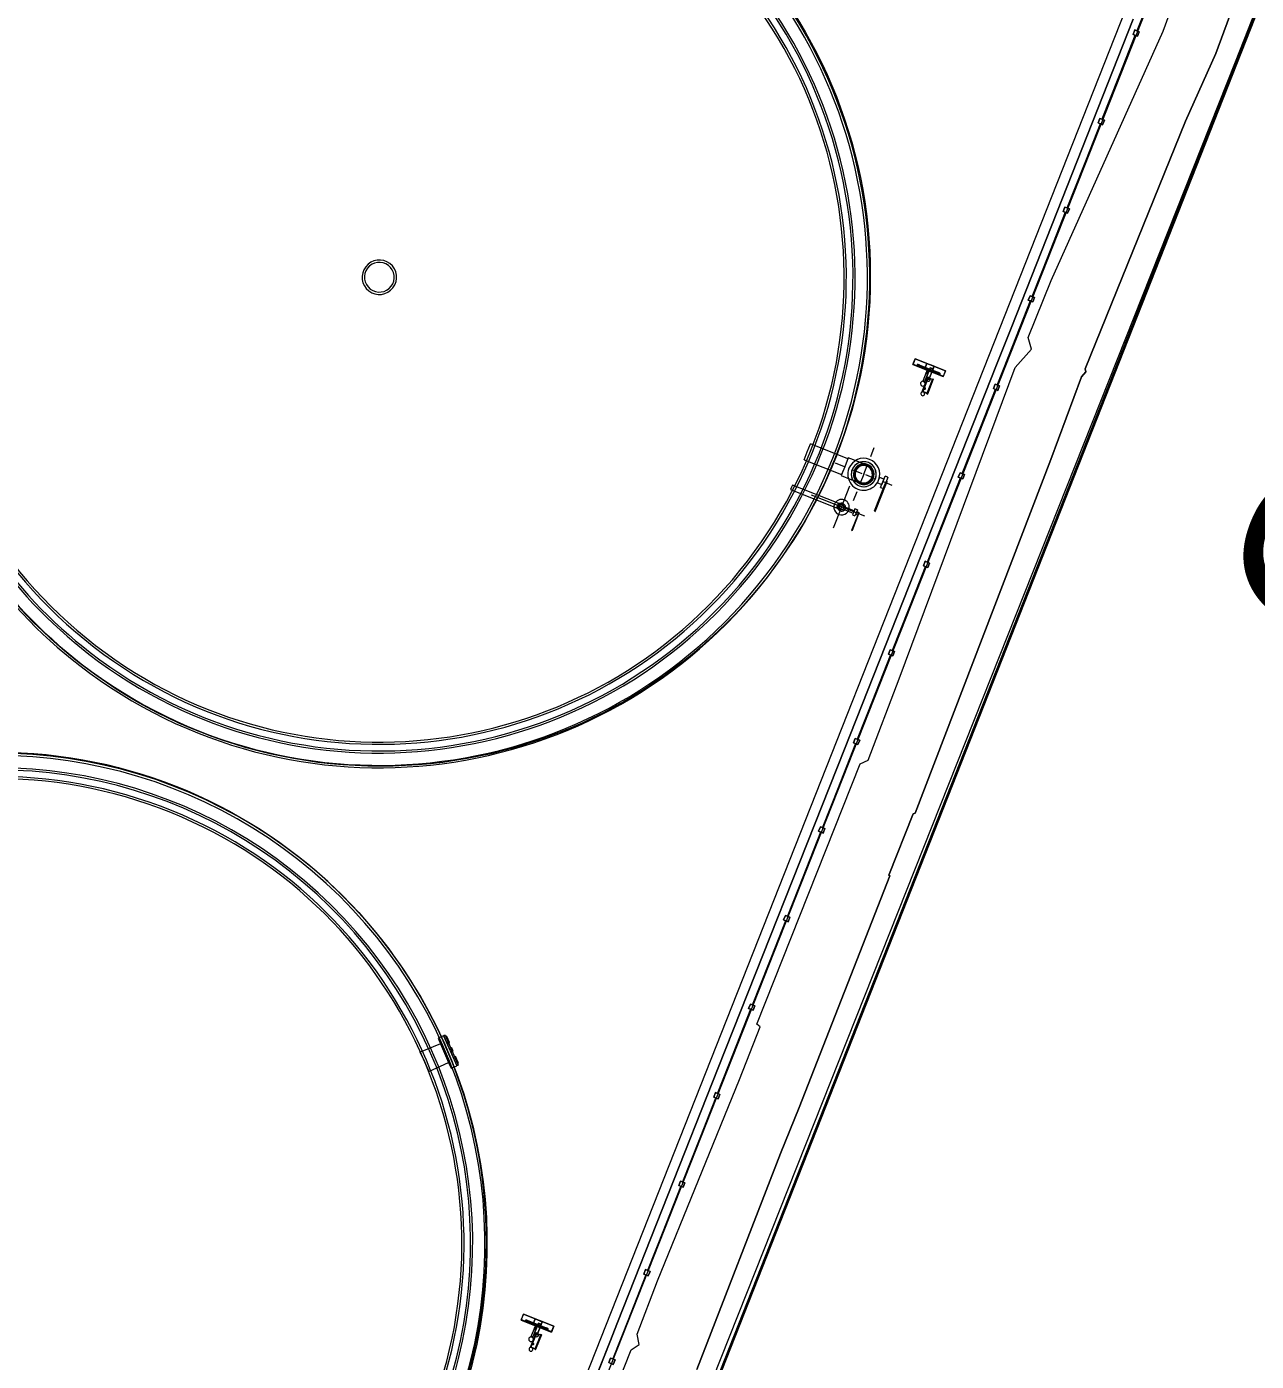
# Model space of a CAD drawing. Header units: metres. Extents: x -207 to 246, y -187 to 169.
# Drawn here: x -32.25 to -19.33, y -78.16 to -64.14 of the extents above; entities that cross this region are included whole.
import ezdxf

# ---------------------------------------------------------------- set-up
doc = ezdxf.new("R2010")
doc.units = ezdxf.units.M
doc.linetypes.add('Dash', pattern=[0.006, 0.003, -0.003])
for name, color, linetype, lineweight in [('A-GLAZ-CWMG', 7, 'Continuous', 9), ('C-TOPO', 7, 'Continuous', 9), ('C-TOPO-MINR', 7, 'Continuous', 9), ('CERCO INTERIOR', 7, 'Continuous', 9), ('EQUIPOS PIS', 7, 'Continuous', 9), ('P-SANR-FIXT', 7, 'Continuous', 9), ('P-SANR-FIXT-HDLN', 7, 'Dash', 9), ('solera', 7, 'Continuous', 35)]:
    doc.layers.add(name, color=color, linetype=linetype, lineweight=lineweight)
doc.layers.add('PR10-ARQ-PL-001-Emplazamiento-C-1_dwg', color=7, linetype='Continuous', lineweight=9, true_color=0x767676)
doc.layers.add('TEXTO', color=5, linetype='Continuous', lineweight=9, true_color=0x0000ff)
doc.styles.add('Arial', font='arial.ttf', dxfattribs={"height": 1.792988})

# ---------------------------------------------------------------- blocks, each defined once
blk = doc.blocks.new('M_Estanque-Terraza - M_Estanque-Terraza-2090154-PLANTA SUPERFICIES')
at = {"layer": 'P-SANR-FIXT'}
for p, q in [((3.631, 3.688), (3.586, 3.645)), ((3.586, 3.645), (3.63, 3.597)), ((3.586, 3.645), (3.826, 3.397)), ((3.586, 3.645), (3.826, 3.397)), ((3.631, 3.688), (3.87, 3.441)), ((3.631, 3.688), (3.87, 3.441)), ((3.644, 3.699), (3.634, 3.691)), ((3.872, 3.444), (3.634, 3.691)), ((3.872, 3.444), (3.634, 3.691)), ((3.644, 3.699), (3.882, 3.453)), ((3.644, 3.699), (3.882, 3.453)), ((3.662, 3.696), (3.654, 3.689)), ((3.654, 3.689), (3.668, 3.674)), ((3.676, 3.682), (3.662, 3.696)), ((3.668, 3.674), (3.682, 3.66)), ((3.69, 3.668), (3.676, 3.682)), ((3.682, 3.66), (3.69, 3.668)), ((3.69, 3.668), (3.682, 3.66)), ((3.69, 3.668), (3.682, 3.66)), ((3.682, 3.66), (3.705, 3.635)), ((3.682, 3.66), (3.705, 3.635)), ((3.686, 3.656), (3.709, 3.631)), ((3.686, 3.656), (3.709, 3.631)), ((3.713, 3.643), (3.69, 3.668)), ((3.713, 3.643), (3.69, 3.668)), ((3.717, 3.639), (3.694, 3.663)), ((3.717, 3.639), (3.694, 3.663)), ((3.63, 3.597), (3.462, 3.441)), ((3.63, 3.597), (3.779, 3.443)), ((3.63, 3.597), (3.779, 3.443)), ((3.709, 3.631), (3.717, 3.639)), ((3.709, 3.631), (3.717, 3.639)), ((3.757, 3.598), (3.749, 3.591)), ((3.757, 3.598), (3.749, 3.591)), ((3.749, 3.591), (3.776, 3.562)), ((3.749, 3.591), (3.776, 3.562)), ((3.749, 3.591), (3.776, 3.562)), ((3.749, 3.591), (3.776, 3.562)), ((3.784, 3.569), (3.757, 3.598)), ((3.784, 3.569), (3.757, 3.598)), ((3.784, 3.569), (3.757, 3.598)), ((3.784, 3.569), (3.757, 3.598)), ((3.776, 3.562), (3.784, 3.569)), ((3.776, 3.562), (3.784, 3.569)), ((3.824, 3.529), (3.816, 3.521)), ((3.824, 3.529), (3.816, 3.521)), ((3.816, 3.521), (3.839, 3.497)), ((3.816, 3.521), (3.839, 3.497)), ((3.82, 3.517), (3.843, 3.492)), ((3.82, 3.517), (3.843, 3.492)), ((3.847, 3.504), (3.824, 3.529)), ((3.847, 3.504), (3.824, 3.529)), ((3.851, 3.5), (3.828, 3.525)), ((3.851, 3.5), (3.828, 3.525)), ((3.541, 3.362), (3.462, 3.441)), ((3.462, 3.441), (3.617, 3.281)), ((3.462, 3.441), (3.617, 3.281)), ((3.617, 3.281), (3.779, 3.443)), ((3.779, 3.443), (3.826, 3.397)), ((3.826, 3.397), (3.87, 3.441)), ((3.851, 3.5), (3.843, 3.492)), ((3.843, 3.492), (3.851, 3.5)), ((3.843, 3.492), (3.851, 3.5)), ((3.843, 3.492), (3.857, 3.478)), ((3.865, 3.486), (3.851, 3.5)), ((3.857, 3.478), (3.871, 3.464)), ((3.879, 3.471), (3.865, 3.486)), ((3.871, 3.464), (3.879, 3.471)), ((3.872, 3.444), (3.882, 3.453)), ((3.617, 3.281), (3.541, 3.362))]:
    blk.add_line(p, q, dxfattribs=at)
for radius, start, end in [(5.152, 0, 136.1362), (5.152, 0, 136.1362), (5.127, 0, 136.1195), (5.127, 0, 136.1195), (4.998, 0, 136.0307), (4.976, 360, 136.0144), (4.906, 0, 180), (4.883, 0, 180), (5.152, 143.8798, 180), (5.152, 143.8798, 180), (5.127, 143.9009, 180), (5.127, 143.9009, 180), (4.998, 144.0122, 180), (4.976, 144.0325, 180), (0.181, 360, 180), (0.181, 0, 180), (0.156, 0, 180), (0.156, 0, 180), (5.152, 180, 360), (5.152, 180, 360), (5.127, 180, 0), (5.127, 180, 0), (4.998, 180, 0), (4.976, 180, 0), (4.906, 180, 360), (4.883, 180, 360), (0.181, 180, 360), (0.181, 180, 0), (0.156, 180, 0), (0.156, 180, 0)]:
    blk.add_arc((0, 0), radius, start, end, dxfattribs=at)
blk = doc.blocks.new('Circular Mullion - 5mm-2127248-PLANTA SUPERFICIES')
at = {"layer": 'A-GLAZ-CWMG'}
for p, q in [((-107.648, -45.397), (-107.997, -46.28)), ((-107.646, -45.398), (-107.995, -46.281)), ((-107.995, -46.281), (-107.646, -45.398)), ((-107.993, -46.282), (-107.643, -45.399)), ((-107.646, -45.398), (-107.648, -45.397)), ((-107.643, -45.399), (-107.646, -45.398)), ((-107.997, -46.28), (-107.995, -46.281)), ((-107.995, -46.281), (-107.993, -46.282))]:
    blk.add_line(p, q, dxfattribs=at)
blk = doc.blocks.new('Rectangular Mullion - 50 x 50 mm-2128568-PLANTA SUPERFICIES')
at = {"layer": 'A-GLAZ-CWMG'}
for p, q in [((0.025, 0.025), (-0.025, 0.025)), ((-0.025, 0.025), (-0.025, -0.025)), ((0.025, -0.025), (0.025, 0.025)), ((-0.025, -0.025), (0.025, -0.025))]:
    blk.add_line(p, q, dxfattribs=at)
blk = doc.blocks.new('Rectangular Mullion - 50 x 50 mm-2128569-PLANTA SUPERFICIES')
at = {"layer": 'A-GLAZ-CWMG'}
for p, q in [((-0.025, -0.025), (-0.025, 0.025)), ((-0.025, 0.025), (0.025, 0.025)), ((0.025, 0.025), (0.025, -0.025)), ((0.025, -0.025), (-0.025, -0.025))]:
    blk.add_line(p, q, dxfattribs=at)
blk = doc.blocks.new('M_Tuberia Alimentación-01 - M_Tuberia Alimentación-01-2152466-PLANTA SUPERFICIES')
at = {"layer": 'P-SANR-FIXT'}
for p, q in [((-0.248, 0.32), (-0.255, 0.32)), ((-0.255, 0.32), (-0.255, 0.296)), ((-0.255, 0.012), (-0.255, 0.317)), ((-0.248, 0.317), (-0.255, 0.317)), ((-0.255, 0.296), (-0.255, -0.02)), ((-0.248, 0.296), (-0.248, 0.32)), ((-0.248, 0.317), (-0.248, 0.012)), ((-0.248, -0.02), (-0.248, 0.296)), ((-0.255, 0.012), (-0.255, -0.025)), ((-0.255, 0.012), (-0.248, 0.012)), ((-0.216, 0.065), (-0.248, 0.065)), ((-0.248, 0), (-0.248, 0.065)), ((-0.248, -0.025), (-0.248, 0.012)), ((-0.248, -0.065), (-0.248, 0)), ((-0.216, 0.065), (-0.216, 0)), ((-0.168, 0.03), (-0.216, 0.03)), ((-0.216, 0), (-0.216, 0.03)), ((-0.216, 0), (-0.216, -0.065)), ((-0.168, 0.03), (-0.168, 0)), ((-0.168, 0), (-0.168, -0.03)), ((0.215, 0.1), (0.106, 0.1)), ((0.215, 0), (0.215, 0.1)), ((0.639, 0.09), (0.215, 0.09)), ((0.215, 0), (0.215, 0.09)), ((0.215, -0.1), (0.215, 0)), ((0.215, -0.09), (0.215, 0)), ((0.639, 0.09), (0.639, 0)), ((0.639, 0), (0.639, -0.09)), ((-0.255, -0.02), (-0.248, -0.02)), ((-0.255, -0.025), (-0.248, -0.025)), ((-0.248, -0.065), (-0.216, -0.065)), ((-0.216, -0.03), (-0.216, 0)), ((-0.216, -0.03), (-0.168, -0.03)), ((0.106, -0.1), (0.215, -0.1)), ((0.215, -0.09), (0.639, -0.09))]:
    blk.add_line(p, q, dxfattribs=at)
at = {"layer": 'P-SANR-FIXT', "flags": 128}
for points in [[(0.106, 0.1), (0.102, 0.1), (0.097, 0.1), (0.093, 0.1), (0.089, 0.1), (0.085, 0.1), (0.081, 0.1), (0.077, 0.1), (0.073, 0.1), (0.069, 0.1), (0.065, 0.1), (0.061, 0.1), (0.057, 0.1), (0.053, 0.1), (0.05, 0.1), (0.046, 0.1), (0.043, 0.1), (0.039, 0.1), (0.036, 0.1), (0.033, 0.1), (0.03, 0.1), (0.027, 0.1), (0.024, 0.1), (0.022, 0.1), (0.019, 0.1), (0.017, 0.1), (0.015, 0.1), (0.012, 0.1), (0.011, 0.1), (0.009, 0.1), (0.007, 0.1), (0.006, 0.1), (0.004, 0.1), (0.003, 0.1), (0.002, 0.1), (0.002, 0.1), (0.001, 0.1), (0, 0.1), (0, 0.1), (0, 0.1)], [(0, -0.1), (0, -0.1), (0, -0.1), (0.001, -0.1), (0.001, -0.1), (0.002, -0.1), (0.003, -0.1), (0.004, -0.1), (0.005, -0.1), (0.007, -0.1), (0.008, -0.1), (0.01, -0.1), (0.012, -0.1), (0.014, -0.1), (0.016, -0.1), (0.018, -0.1), (0.021, -0.1), (0.024, -0.1), (0.026, -0.1), (0.029, -0.1), (0.032, -0.1), (0.035, -0.1), (0.038, -0.1), (0.042, -0.1), (0.045, -0.1), (0.049, -0.1), (0.052, -0.1), (0.056, -0.1), (0.06, -0.1), (0.064, -0.1), (0.068, -0.1), (0.071, -0.1), (0.076, -0.1), (0.08, -0.1), (0.084, -0.1), (0.088, -0.1), (0.092, -0.1), (0.096, -0.1), (0.101, -0.1), (0.105, -0.1), (0.106, -0.1)]]:
    blk.add_lwpolyline(points, dxfattribs=at)
at = {"layer": 'P-SANR-FIXT'}
for radius, start, end in [(0.168, 360, 180), (0.168, 360, 180), (0.168, 360, 180), (0.168, 360, 180), (0.168, 360, 180), (0.168, 360, 180), (0.168, 180, 360), (0.168, 180, 360), (0.168, 180, 360), (0.168, 180, 360), (0.168, 180, 360), (0.168, 180, 360), (0.131, 0, 180), (0.131, 360, 180), (0.131, 360, 180), (0.131, 360, 180), (0.131, 180, 0), (0.131, 180, 360), (0.131, 180, 360), (0.131, 180, 360), (0.109, 360, 180), (0.109, 360, 180), (0.109, 360, 180), (0.109, 360, 180), (0.109, 180, 360), (0.109, 180, 360), (0.109, 180, 360), (0.109, 180, 360), (0.1, 0, 180), (0.1, 180, 0), (0.091, 0, 180), (0.091, 0, 180), (0.091, 0, 180), (0.091, 0, 180), (0.091, 180, 0), (0.091, 180, 0), (0.091, 180, 0), (0.091, 180, 0)]:
    blk.add_arc((0, 0), radius, start, end, dxfattribs=at)
at = {"layer": 'P-SANR-FIXT-HDLN'}
for p, q in [((0, 0), (0, 0.301)), ((-0.322, 0), (0, 0)), ((0.322, 0), (0, 0)), ((0, 0), (0, -0.301))]:
    blk.add_line(p, q, dxfattribs=at)
blk = doc.blocks.new('M_Tuberia Alimentación-02 - M_Tuberia Alimentación-02-2155587-PLANTA SUPERFICIES')
at = {"layer": 'P-SANR-FIXT'}
for p, q in [((-0.19, 0.19), (-0.193, 0.19)), ((-0.193, 0.19), (-0.193, 0.186)), ((-0.193, 0.19), (-0.193, 0.183)), ((-0.193, 0), (-0.193, 0.186)), ((-0.193, 0.183), (-0.193, -0.006)), ((-0.193, 0.183), (-0.19, 0.183)), ((-0.19, 0.183), (-0.19, 0.19)), ((-0.19, 0.186), (-0.19, 0.19)), ((-0.19, 0.186), (-0.19, 0)), ((-0.19, -0.006), (-0.19, 0.183)), ((0, 0), (0, 0.239)), ((-0.193, 0), (-0.193, -0.014)), ((-0.193, 0), (-0.19, 0)), ((-0.165, 0.014), (-0.19, 0.014)), ((-0.19, 0.014), (-0.19, 0)), ((-0.19, -0.014), (-0.19, 0)), ((-0.19, 0), (-0.19, -0.014)), ((-0.138, 0.034), (-0.165, 0.034)), ((-0.165, 0), (-0.165, 0.034)), ((-0.165, 0), (-0.165, 0.014)), ((-0.165, -0.014), (-0.165, 0)), ((-0.165, -0.034), (-0.165, 0)), ((-0.138, 0), (-0.138, 0.034)), ((-0.041, 0.014), (-0.138, 0.014)), ((-0.138, 0), (-0.138, 0.014)), ((-0.138, -0.034), (-0.138, 0)), ((-0.138, -0.014), (-0.138, 0)), ((-0.041, 0), (-0.041, 0.014)), ((-0.041, -0.014), (-0.041, 0)), ((0.047, 0.026), (0.042, 0.026)), ((0.047, 0), (0.047, 0.026)), ((0.566, 0.025), (0.047, 0.025)), ((0.047, 0), (0.047, 0.025)), ((0.047, -0.026), (0.047, 0)), ((0.566, 0), (0.566, 0.025)), ((-0.262, 0), (0.341, 0)), ((-0.193, -0.006), (-0.19, -0.006)), ((-0.193, -0.014), (-0.19, -0.014)), ((-0.19, -0.014), (-0.165, -0.014)), ((-0.165, -0.034), (-0.138, -0.034)), ((-0.138, -0.014), (-0.041, -0.014)), ((0, 0), (0, -0.239)), ((0.042, -0.026), (0.047, -0.026)), ((0.047, -0.025), (0.047, 0)), ((0.047, -0.025), (0.566, -0.025)), ((0.566, -0.025), (0.566, 0))]:
    blk.add_line(p, q, dxfattribs=at)
at = {"layer": 'P-SANR-FIXT', "flags": 128}
for points in [[(0.042, 0.026), (0.04, 0.026), (0.039, 0.026), (0.037, 0.026), (0.035, 0.026), (0.034, 0.026), (0.032, 0.026), (0.03, 0.026), (0.029, 0.026), (0.027, 0.026), (0.026, 0.026), (0.024, 0.026), (0.023, 0.026), (0.021, 0.026), (0.02, 0.026), (0.018, 0.026), (0.017, 0.026), (0.016, 0.026), (0.014, 0.026), (0.013, 0.026), (0.012, 0.026), (0.011, 0.026), (0.01, 0.026), (0.009, 0.026), (0.008, 0.026), (0.007, 0.026), (0.006, 0.026), (0.005, 0.026), (0.004, 0.026), (0.004, 0.026), (0.003, 0.026), (0.002, 0.026), (0.002, 0.026), (0.001, 0.026), (0.001, 0.026), (0.001, 0.026), (0, 0.026), (0, 0.026), (0, 0.026), (0, 0.026)], [(0, -0.026), (0, -0.026), (0, -0.026), (0, -0.026), (0.001, -0.026), (0.001, -0.026), (0.001, -0.026), (0.002, -0.026), (0.002, -0.026), (0.003, -0.026), (0.003, -0.026), (0.004, -0.026), (0.005, -0.026), (0.006, -0.026), (0.006, -0.026), (0.007, -0.026), (0.008, -0.026), (0.009, -0.026), (0.01, -0.026), (0.012, -0.026), (0.013, -0.026), (0.014, -0.026), (0.015, -0.026), (0.017, -0.026), (0.018, -0.026), (0.019, -0.026), (0.021, -0.026), (0.022, -0.026), (0.024, -0.026), (0.025, -0.026), (0.027, -0.026), (0.028, -0.026), (0.03, -0.026), (0.032, -0.026), (0.033, -0.026), (0.035, -0.026), (0.037, -0.026), (0.038, -0.026), (0.04, -0.026), (0.042, -0.026), (0.042, -0.026)]]:
    blk.add_lwpolyline(points, dxfattribs=at)
at = {"layer": 'P-SANR-FIXT'}
for radius, start, end in [(0.0814, 360, 180), (0.0814, 360, 180), (0.0814, 360, 180), (0.0814, 360, 180), (0.0814, 180, 360), (0.0814, 180, 360), (0.0814, 180, 360), (0.0814, 180, 360), (0.0411, 0, 180), (0.0411, 360, 180), (0.0411, 360, 180), (0.0411, 360, 180), (0.0411, 360, 180), (0.0411, 360, 180), (0.0411, 180, 0), (0.0411, 180, 360), (0.0411, 180, 360), (0.0411, 180, 360), (0.0411, 180, 360), (0.0411, 180, 360), (0.0264, 0, 180), (0.0264, 180, 0), (0.025, 0, 180), (0.025, 360, 180), (0.025, 180, 0), (0.025, 180, 360)]:
    blk.add_arc((0, 0), radius, start, end, dxfattribs=at)
blk = doc.blocks.new('M_Tuberia Control-01 - M_Tuberia Control-01-2159111-PLANTA SUPERFICIES')
at = {"layer": 'P-SANR-FIXT'}
for p, q in [((0.153, 0.171), (0.148, 0.171)), ((0.148, 0.171), (0.214, 0.171)), ((0.148, 0.171), (0.148, -0.171)), ((0.148, 0.171), (0.148, -0.171)), ((0.214, 0.171), (0.153, 0.171)), ((0.153, 0.171), (0.153, -0.171)), ((0.153, 0.171), (0.153, -0.171)), ((0.214, -0.171), (0.214, 0.171)), ((0.214, 0.171), (0.214, -0.171)), ((0.124, 0.01), (0.023, 0.01)), ((0.124, 0.01), (0.023, 0.01)), ((0.148, 0.009), (0.129, 0.009)), ((0.214, 0.04), (0.148, 0.04)), ((0.148, 0.04), (0.214, 0.04)), ((0.148, 0.04), (0.148, -0.042)), ((0.148, 0.04), (0.148, -0.042)), ((0.148, -0.001), (0.148, 0.009)), ((0.157, 0.123), (0.157, -0.122)), ((0.157, 0.099), (0.157, -0.099)), ((0.167, -0.122), (0.167, 0.123)), ((0.168, -0.099), (0.168, 0.099)), ((0.214, -0.042), (0.214, 0.04)), ((0.214, 0.04), (0.214, -0.042)), ((0.084, -0.078), (-0.084, -0.078)), ((-0.084, -0.078), (0.084, -0.078)), ((-0.084, -0.078), (-0.084, -0.084)), ((-0.084, -0.078), (-0.084, -0.084)), ((0.084, -0.084), (-0.084, -0.084)), ((-0.084, -0.084), (0.084, -0.084)), ((-0.079, -0.025), (0.079, -0.025)), ((0.079, -0.025), (-0.079, -0.025)), ((-0.079, -0.078), (-0.079, -0.025)), ((-0.079, -0.025), (-0.079, -0.078)), ((-0.079, -0.078), (0.079, -0.078)), ((0.079, -0.078), (-0.079, -0.078)), ((-0.077, -0.029), (0.077, -0.029)), ((0.077, -0.029), (-0.077, -0.029)), ((-0.077, -0.029), (-0.077, -0.078)), ((-0.077, -0.078), (-0.077, -0.029)), ((0.077, -0.078), (-0.077, -0.078)), ((-0.077, -0.078), (0.077, -0.078)), ((0.023, -0.01), (0.124, -0.01)), ((0.023, -0.01), (0.124, -0.01)), ((0.184, -0.01), (0.065, -0.01)), ((0.065, -0.01), (0.184, -0.01)), ((0.065, -0.01), (0.065, -0.042)), ((0.065, -0.01), (0.065, -0.042)), ((0.184, -0.042), (0.065, -0.042)), ((0.065, -0.042), (0.184, -0.042)), ((0.077, -0.078), (0.077, -0.029)), ((0.077, -0.078), (0.077, -0.029)), ((0.079, -0.025), (0.079, -0.078)), ((0.079, -0.025), (0.079, -0.078)), ((0.084, -0.084), (0.084, -0.078)), ((0.084, -0.078), (0.084, -0.084)), ((0.124, -0.01), (0.124, -0.011)), ((0.124, -0.011), (0.148, -0.011)), ((0.148, -0.011), (0.148, -0.001)), ((0.214, -0.042), (0.148, -0.042)), ((0.148, -0.042), (0.214, -0.042)), ((0.184, -0.042), (0.184, -0.01)), ((0.184, -0.01), (0.184, -0.042)), ((0.214, -0.171), (0.148, -0.171)), ((0.148, -0.171), (0.153, -0.171)), ((0.153, -0.171), (0.214, -0.171))]:
    blk.add_line(p, q, dxfattribs=at)
at = {"layer": 'P-SANR-FIXT', "flags": 128}
for points in [[(0.157, 0.124), (0.157, 0.124), (0.157, 0.124), (0.157, 0.124), (0.157, 0.124), (0.157, 0.124), (0.157, 0.124), (0.157, 0.123), (0.157, 0.123), (0.157, 0.123), (0.157, 0.122), (0.157, 0.122), (0.157, 0.121), (0.157, 0.121), (0.157, 0.12), (0.157, 0.12), (0.157, 0.119), (0.157, 0.119), (0.157, 0.118), (0.157, 0.117), (0.157, 0.117), (0.157, 0.116), (0.157, 0.115), (0.157, 0.114), (0.157, 0.114), (0.157, 0.113), (0.157, 0.112), (0.157, 0.111), (0.157, 0.11), (0.157, 0.109), (0.157, 0.108), (0.157, 0.107), (0.157, 0.106), (0.157, 0.105), (0.157, 0.105), (0.157, 0.104), (0.157, 0.103), (0.157, 0.102), (0.157, 0.101), (0.157, 0.1), (0.157, 0.099)], [(0.168, 0.099), (0.168, 0.1), (0.168, 0.101), (0.168, 0.102), (0.168, 0.103), (0.168, 0.104), (0.168, 0.105), (0.168, 0.106), (0.168, 0.107), (0.168, 0.108), (0.168, 0.109), (0.168, 0.11), (0.168, 0.111), (0.168, 0.112), (0.168, 0.113), (0.168, 0.113), (0.168, 0.114), (0.168, 0.115), (0.168, 0.116), (0.168, 0.116), (0.168, 0.117), (0.168, 0.118), (0.168, 0.119), (0.168, 0.119), (0.168, 0.12), (0.168, 0.12), (0.168, 0.121), (0.168, 0.121), (0.168, 0.122), (0.168, 0.122), (0.168, 0.123), (0.168, 0.123), (0.168, 0.123), (0.168, 0.123), (0.168, 0.124), (0.168, 0.124), (0.168, 0.124), (0.168, 0.124), (0.168, 0.124), (0.168, 0.124)], [(0.157, -0.099), (0.157, -0.1), (0.157, -0.101), (0.157, -0.102), (0.157, -0.103), (0.157, -0.104), (0.157, -0.105), (0.157, -0.106), (0.157, -0.107), (0.157, -0.108), (0.157, -0.109), (0.157, -0.11), (0.157, -0.111), (0.157, -0.111), (0.157, -0.112), (0.157, -0.113), (0.157, -0.114), (0.157, -0.115), (0.157, -0.115), (0.157, -0.116), (0.157, -0.117), (0.157, -0.118), (0.157, -0.118), (0.157, -0.119), (0.157, -0.119), (0.157, -0.12), (0.157, -0.121), (0.157, -0.121), (0.157, -0.122), (0.157, -0.122), (0.157, -0.122), (0.157, -0.123), (0.157, -0.123), (0.157, -0.123), (0.157, -0.123), (0.157, -0.124), (0.157, -0.124), (0.157, -0.124), (0.157, -0.124), (0.157, -0.124)], [(0.168, -0.124), (0.168, -0.124), (0.168, -0.124), (0.168, -0.124), (0.168, -0.124), (0.168, -0.124), (0.168, -0.123), (0.168, -0.123), (0.168, -0.123), (0.168, -0.122), (0.168, -0.122), (0.168, -0.122), (0.168, -0.121), (0.168, -0.121), (0.168, -0.12), (0.168, -0.12), (0.168, -0.119), (0.168, -0.118), (0.168, -0.118), (0.168, -0.117), (0.168, -0.116), (0.168, -0.116), (0.168, -0.115), (0.168, -0.114), (0.168, -0.113), (0.168, -0.113), (0.168, -0.112), (0.168, -0.111), (0.168, -0.11), (0.168, -0.109), (0.168, -0.108), (0.168, -0.107), (0.168, -0.106), (0.168, -0.105), (0.168, -0.104), (0.168, -0.103), (0.168, -0.102), (0.168, -0.101), (0.168, -0.1), (0.168, -0.099), (0.168, -0.099)]]:
    blk.add_lwpolyline(points, dxfattribs=at)
at = {"layer": 'P-SANR-FIXT'}
for centre, radius, start, end in [((0, 0), 0.025, 360, 180), ((0, 0), 0.025, 0, 180), ((0, 0), 0.025, 180, 360), ((0.124, 0), 0.01, 360, 180), ((0.124, 0), 0.01, 0, 180), ((0.124, 0), 0.01, 180, 360), ((0.124, 0), 0.01, 180, 360), ((0.163, 0.124), 0.00518, 90, 270), ((0.163, 0.124), 0.00518, 270, 90), ((-0.099, -0.038), 0.02, 0, 180), ((-0.099, -0.038), 0.02, 0, 180), ((-0.099, -0.038), 0.02, 180, 0), ((-0.099, -0.038), 0.02, 180, 360), ((-0.039, -0.038), 0.0075, 360, 180), ((-0.039, -0.038), 0.0075, 0, 180), ((-0.039, -0.038), 0.0075, 180, 360), ((-0.039, -0.038), 0.0075, 180, 360), ((0, 0), 0.025, 180, 360), ((0.065, -0.038), 0.02, 360, 180), ((0.065, -0.038), 0.02, 0, 180), ((0.065, -0.038), 0.02, 180, 360), ((0.065, -0.038), 0.02, 180, 360), ((0.163, -0.124), 0.00518, 90, 270), ((0.163, -0.124), 0.00518, 270, 90)]:
    blk.add_arc(centre, radius, start, end, dxfattribs=at)
for points, knots in [([(0.025, 0), (0.025, 0.001), (0.025, 0.002), (0.025, 0.005), (0.024, 0.007), (0.023, 0.009), (0.023, 0.009), (0.023, 0.01), (0.023, 0.01), (0.023, 0.01), (0.023, 0.01)], [0, 0, 0, 0, 0.142857, 0.285714, 0.571429, 0.678571, 0.785714, 0.839286, 0.892857, 1, 1, 1, 1]), ([(0.023, 0.01), (0.023, 0.01), (0.023, 0.01), (0.023, 0.009), (0.024, 0.007), (0.025, 0.003), (0.025, 0.001), (0.025, 0)], [0, 0, 0, 0, 0.142857, 0.285714, 0.571429, 0.785714, 1, 1, 1, 1]), ([(0.025, 0), (0.025, 0.001), (0.025, 0.002), (0.025, 0.005), (0.024, 0.007), (0.023, 0.009), (0.023, 0.009), (0.023, 0.01), (0.023, 0.01), (0.023, 0.01), (0.023, 0.01)], [0, 0, 0, 0, 0.142857, 0.285714, 0.571429, 0.678571, 0.785714, 0.839286, 0.892857, 1, 1, 1, 1]), ([(0.023, 0.01), (0.023, 0.01), (0.023, 0.01), (0.023, 0.009), (0.024, 0.007), (0.025, 0.003), (0.025, 0.001), (0.025, 0)], [0, 0, 0, 0, 0.142857, 0.285714, 0.571429, 0.785714, 1, 1, 1, 1]), ([(0.114, 0), (0.114, 0), (0.114, 0.001), (0.115, 0.002), (0.115, 0.003), (0.115, 0.003), (0.115, 0.004), (0.115, 0.004), (0.116, 0.005), (0.116, 0.006), (0.116, 0.006), (0.117, 0.006), (0.117, 0.007), (0.117, 0.007), (0.118, 0.008), (0.119, 0.008), (0.119, 0.009), (0.12, 0.009), (0.121, 0.009), (0.122, 0.01), (0.124, 0.01), (0.124, 0.01)], [0, 0, 0, 0, 0.071429, 0.107143, 0.142857, 0.178571, 0.214286, 0.25, 0.285714, 0.321429, 0.357143, 0.392857, 0.428571, 0.464286, 0.5, 0.571429, 0.607143, 0.642857, 0.714286, 0.857143, 1, 1, 1, 1]), ([(0.124, 0.01), (0.124, 0.01), (0.122, 0.01), (0.121, 0.009), (0.12, 0.009), (0.119, 0.009), (0.119, 0.008), (0.118, 0.008), (0.118, 0.008), (0.117, 0.007), (0.117, 0.007), (0.117, 0.006), (0.116, 0.006), (0.116, 0.006), (0.116, 0.005), (0.115, 0.004), (0.115, 0.004), (0.115, 0.003), (0.115, 0.003), (0.115, 0.002), (0.114, 0.001), (0.114, 0), (0.114, 0)], [0, 0, 0, 0, 0.142857, 0.285714, 0.357143, 0.392857, 0.428571, 0.464286, 0.5, 0.535714, 0.571429, 0.607143, 0.642857, 0.678571, 0.714286, 0.75, 0.785714, 0.821429, 0.857143, 0.892857, 0.928571, 1, 1, 1, 1]), ([(0.114, 0), (0.114, 0), (0.114, 0.001), (0.115, 0.002), (0.115, 0.003), (0.115, 0.003), (0.115, 0.004), (0.115, 0.004), (0.116, 0.005), (0.116, 0.006), (0.116, 0.006), (0.117, 0.006), (0.117, 0.007), (0.117, 0.007), (0.118, 0.008), (0.119, 0.008), (0.119, 0.009), (0.12, 0.009), (0.121, 0.009), (0.122, 0.01), (0.124, 0.01), (0.124, 0.01)], [0, 0, 0, 0, 0.071429, 0.107143, 0.142857, 0.178571, 0.214286, 0.25, 0.285714, 0.321429, 0.357143, 0.392857, 0.428571, 0.464286, 0.5, 0.571429, 0.607143, 0.642857, 0.714286, 0.857143, 1, 1, 1, 1]), ([(0.124, 0.01), (0.124, 0.01), (0.122, 0.01), (0.121, 0.009), (0.12, 0.009), (0.119, 0.009), (0.119, 0.008), (0.118, 0.008), (0.118, 0.008), (0.117, 0.007), (0.117, 0.007), (0.117, 0.006), (0.116, 0.006), (0.116, 0.006), (0.116, 0.005), (0.115, 0.004), (0.115, 0.004), (0.115, 0.003), (0.115, 0.003), (0.115, 0.002), (0.114, 0.001), (0.114, 0), (0.114, 0)], [0, 0, 0, 0, 0.142857, 0.285714, 0.357143, 0.392857, 0.428571, 0.464286, 0.5, 0.535714, 0.571429, 0.607143, 0.642857, 0.678571, 0.714286, 0.75, 0.785714, 0.821429, 0.857143, 0.892857, 0.928571, 1, 1, 1, 1]), ([(0.124, -0.01), (0.124, -0.01), (0.122, -0.01), (0.121, -0.009), (0.12, -0.009), (0.119, -0.009), (0.119, -0.008), (0.118, -0.008), (0.118, -0.008), (0.117, -0.007), (0.117, -0.007), (0.117, -0.006), (0.116, -0.006), (0.116, -0.006), (0.116, -0.005), (0.115, -0.004), (0.115, -0.004), (0.115, -0.003), (0.115, -0.003), (0.115, -0.002), (0.114, -0.001), (0.114, 0), (0.114, 0)], [0, 0, 0, 0, 0.142857, 0.285714, 0.357143, 0.392857, 0.428571, 0.464286, 0.5, 0.535714, 0.571429, 0.607143, 0.642857, 0.678571, 0.714286, 0.75, 0.785714, 0.821429, 0.857143, 0.892857, 0.928571, 1, 1, 1, 1]), ([(0.114, 0), (0.114, 0), (0.114, -0.001), (0.115, -0.002), (0.115, -0.003), (0.115, -0.003), (0.115, -0.004), (0.115, -0.004), (0.116, -0.005), (0.116, -0.006), (0.116, -0.006), (0.117, -0.006), (0.117, -0.007), (0.117, -0.007), (0.118, -0.008), (0.119, -0.008), (0.119, -0.009), (0.12, -0.009), (0.121, -0.009), (0.122, -0.01), (0.124, -0.01), (0.124, -0.01)], [0, 0, 0, 0, 0.071429, 0.107143, 0.142857, 0.178571, 0.214286, 0.25, 0.285714, 0.321429, 0.357143, 0.392857, 0.428571, 0.464286, 0.5, 0.571429, 0.607143, 0.642857, 0.714286, 0.857143, 1, 1, 1, 1]), ([(0.114, 0), (0.114, 0), (0.114, -0.001), (0.115, -0.002), (0.115, -0.003), (0.115, -0.003), (0.115, -0.004), (0.115, -0.004), (0.116, -0.005), (0.116, -0.006), (0.116, -0.006), (0.117, -0.006), (0.117, -0.007), (0.117, -0.007), (0.118, -0.008), (0.119, -0.008), (0.119, -0.009), (0.12, -0.009), (0.121, -0.009), (0.122, -0.01), (0.124, -0.01), (0.124, -0.01)], [0, 0, 0, 0, 0.071429, 0.107143, 0.142857, 0.178571, 0.214286, 0.25, 0.285714, 0.321429, 0.357143, 0.392857, 0.428571, 0.464286, 0.5, 0.571429, 0.607143, 0.642857, 0.714286, 0.857143, 1, 1, 1, 1]), ([(0.124, -0.01), (0.124, -0.01), (0.122, -0.01), (0.121, -0.009), (0.12, -0.009), (0.119, -0.009), (0.119, -0.008), (0.118, -0.008), (0.118, -0.008), (0.117, -0.007), (0.117, -0.007), (0.117, -0.006), (0.116, -0.006), (0.116, -0.006), (0.116, -0.005), (0.115, -0.004), (0.115, -0.004), (0.115, -0.003), (0.115, -0.003), (0.115, -0.002), (0.114, -0.001), (0.114, 0), (0.114, 0)], [0, 0, 0, 0, 0.142857, 0.285714, 0.357143, 0.392857, 0.428571, 0.464286, 0.5, 0.535714, 0.571429, 0.607143, 0.642857, 0.678571, 0.714286, 0.75, 0.785714, 0.821429, 0.857143, 0.892857, 0.928571, 1, 1, 1, 1]), ([(0.134, 0), (0.134, 0.001), (0.134, 0.001), (0.134, 0.003), (0.134, 0.004), (0.133, 0.005), (0.132, 0.006), (0.132, 0.007), (0.131, 0.007), (0.131, 0.008), (0.131, 0.008), (0.131, 0.008), (0.13, 0.008), (0.13, 0.008), (0.13, 0.009), (0.129, 0.009), (0.129, 0.009), (0.129, 0.009), (0.129, 0.009), (0.129, 0.009), (0.129, 0.009), (0.129, 0.009), (0.129, 0.009), (0.129, 0.009), (0.13, 0.009), (0.13, 0.008), (0.13, 0.008), (0.131, 0.008), (0.131, 0.008), (0.131, 0.008), (0.131, 0.007), (0.132, 0.007), (0.132, 0.006), (0.133, 0.005), (0.134, 0.004), (0.134, 0.003), (0.134, 0.001), (0.134, 0.001), (0.134, 0)], [0, 0, 0, 0, 0.055556, 0.083333, 0.111111, 0.166667, 0.222222, 0.277778, 0.305556, 0.319444, 0.333333, 0.347222, 0.361111, 0.388889, 0.416667, 0.430556, 0.444444, 0.458333, 0.472222, 0.5, 0.527778, 0.541667, 0.555556, 0.569444, 0.583333, 0.611111, 0.638889, 0.652778, 0.666667, 0.680556, 0.694444, 0.722222, 0.777778, 0.833333, 0.888889, 0.916667, 0.944444, 1, 1, 1, 1]), ([(0.163, 0.119), (0.162, 0.119), (0.162, 0.119), (0.161, 0.119), (0.161, 0.119), (0.16, 0.12), (0.16, 0.12), (0.159, 0.12), (0.159, 0.12), (0.159, 0.121), (0.159, 0.121), (0.158, 0.121), (0.158, 0.121), (0.158, 0.121), (0.158, 0.122), (0.158, 0.122), (0.158, 0.122), (0.158, 0.122), (0.158, 0.123), (0.158, 0.123), (0.158, 0.123), (0.158, 0.123), (0.158, 0.123), (0.158, 0.123), (0.158, 0.123), (0.158, 0.123), (0.158, 0.123), (0.158, 0.122), (0.158, 0.122), (0.158, 0.122), (0.158, 0.122), (0.158, 0.121), (0.158, 0.121), (0.158, 0.121), (0.159, 0.121), (0.159, 0.121), (0.159, 0.12), (0.159, 0.12), (0.16, 0.12), (0.16, 0.12), (0.161, 0.119), (0.161, 0.119), (0.162, 0.119), (0.162, 0.119), (0.163, 0.119)], [0, 0, 0, 0, 0.055556, 0.083333, 0.111111, 0.138889, 0.166667, 0.194444, 0.222222, 0.25, 0.277778, 0.305556, 0.319444, 0.333333, 0.347222, 0.361111, 0.388889, 0.416667, 0.430556, 0.444444, 0.458333, 0.472222, 0.5, 0.527778, 0.541667, 0.555556, 0.569444, 0.583333, 0.611111, 0.638889, 0.652778, 0.666667, 0.680556, 0.694444, 0.722222, 0.75, 0.777778, 0.805556, 0.833333, 0.861111, 0.888889, 0.916667, 0.944444, 1, 1, 1, 1]), ([(0.163, 0.119), (0.163, 0.119), (0.163, 0.119), (0.164, 0.119), (0.164, 0.119), (0.165, 0.12), (0.165, 0.12), (0.166, 0.12), (0.166, 0.12), (0.166, 0.121), (0.166, 0.121), (0.167, 0.121), (0.167, 0.121), (0.167, 0.121), (0.167, 0.122), (0.167, 0.122), (0.167, 0.122), (0.167, 0.122), (0.167, 0.123), (0.167, 0.123), (0.167, 0.123), (0.167, 0.123), (0.167, 0.123), (0.167, 0.123), (0.167, 0.123), (0.167, 0.123), (0.167, 0.123), (0.167, 0.122), (0.167, 0.122), (0.167, 0.122), (0.167, 0.122), (0.167, 0.121), (0.167, 0.121), (0.167, 0.121), (0.166, 0.121), (0.166, 0.121), (0.166, 0.12), (0.166, 0.12), (0.165, 0.12), (0.165, 0.12), (0.164, 0.119), (0.164, 0.119), (0.163, 0.119), (0.163, 0.119), (0.163, 0.119)], [0, 0, 0, 0, 0.055556, 0.083333, 0.111111, 0.138889, 0.166667, 0.194444, 0.222222, 0.25, 0.277778, 0.305556, 0.319444, 0.333333, 0.347222, 0.361111, 0.388889, 0.416667, 0.430556, 0.444444, 0.458333, 0.472222, 0.5, 0.527778, 0.541667, 0.555556, 0.569444, 0.583333, 0.611111, 0.638889, 0.652778, 0.666667, 0.680556, 0.694444, 0.722222, 0.75, 0.777778, 0.805556, 0.833333, 0.861111, 0.888889, 0.916667, 0.944444, 1, 1, 1, 1]), ([(0.025, 0), (0.025, -0.001), (0.025, -0.002), (0.025, -0.005), (0.024, -0.007), (0.023, -0.009), (0.023, -0.009), (0.023, -0.01), (0.023, -0.01), (0.023, -0.01), (0.023, -0.01)], [0, 0, 0, 0, 0.142857, 0.285714, 0.571429, 0.678571, 0.785714, 0.839286, 0.892857, 1, 1, 1, 1]), ([(0.023, -0.01), (0.023, -0.01), (0.023, -0.01), (0.023, -0.009), (0.024, -0.007), (0.025, -0.003), (0.025, -0.001), (0.025, 0)], [0, 0, 0, 0, 0.142857, 0.285714, 0.571429, 0.785714, 1, 1, 1, 1]), ([(0.025, 0), (0.025, -0.001), (0.025, -0.002), (0.025, -0.005), (0.024, -0.007), (0.023, -0.009), (0.023, -0.009), (0.023, -0.01), (0.023, -0.01), (0.023, -0.01), (0.023, -0.01)], [0, 0, 0, 0, 0.142857, 0.285714, 0.571429, 0.678571, 0.785714, 0.839286, 0.892857, 1, 1, 1, 1]), ([(0.023, -0.01), (0.023, -0.01), (0.023, -0.01), (0.023, -0.009), (0.024, -0.007), (0.025, -0.003), (0.025, -0.001), (0.025, 0)], [0, 0, 0, 0, 0.142857, 0.285714, 0.571429, 0.785714, 1, 1, 1, 1]), ([(0.134, -0.001), (0.134, -0.002), (0.134, -0.002), (0.134, -0.003), (0.134, -0.004), (0.133, -0.004), (0.133, -0.005), (0.133, -0.005), (0.133, -0.006), (0.133, -0.006), (0.132, -0.006), (0.132, -0.006), (0.132, -0.007), (0.131, -0.007), (0.131, -0.007), (0.131, -0.008), (0.131, -0.008), (0.13, -0.008), (0.13, -0.008), (0.13, -0.009), (0.129, -0.009), (0.129, -0.009), (0.129, -0.009), (0.129, -0.009), (0.129, -0.009), (0.128, -0.009), (0.128, -0.009), (0.128, -0.009), (0.127, -0.01), (0.127, -0.01), (0.127, -0.01), (0.126, -0.01), (0.125, -0.01), (0.125, -0.01), (0.124, -0.01)], [0, 0, 0, 0, 0.083333, 0.125, 0.166667, 0.208333, 0.25, 0.291667, 0.3125, 0.333333, 0.354167, 0.375, 0.416667, 0.458333, 0.479167, 0.5, 0.520833, 0.541667, 0.583333, 0.625, 0.645833, 0.65625, 0.666667, 0.677083, 0.6875, 0.708333, 0.75, 0.791667, 0.8125, 0.833333, 0.854167, 0.875, 0.916667, 1, 1, 1, 1]), ([(0.124, -0.01), (0.125, -0.01), (0.125, -0.01), (0.126, -0.01), (0.127, -0.01), (0.127, -0.01), (0.127, -0.01), (0.128, -0.009), (0.128, -0.009), (0.128, -0.009), (0.129, -0.009), (0.129, -0.009), (0.129, -0.009), (0.129, -0.009), (0.129, -0.009), (0.13, -0.009), (0.13, -0.008), (0.13, -0.008), (0.131, -0.008), (0.131, -0.008), (0.131, -0.007), (0.131, -0.007), (0.132, -0.007), (0.132, -0.006), (0.132, -0.006), (0.133, -0.006), (0.133, -0.006), (0.133, -0.005), (0.133, -0.005), (0.133, -0.004), (0.134, -0.004), (0.134, -0.003), (0.134, -0.002), (0.134, -0.002), (0.134, -0.001)], [0, 0, 0, 0, 0.083333, 0.125, 0.145833, 0.166667, 0.1875, 0.208333, 0.25, 0.291667, 0.3125, 0.322917, 0.333333, 0.34375, 0.354167, 0.375, 0.416667, 0.458333, 0.479167, 0.5, 0.520833, 0.541667, 0.583333, 0.625, 0.645833, 0.666667, 0.6875, 0.708333, 0.75, 0.791667, 0.833333, 0.875, 0.916667, 1, 1, 1, 1]), ([(0.163, -0.119), (0.162, -0.119), (0.162, -0.119), (0.161, -0.119), (0.161, -0.119), (0.16, -0.119), (0.16, -0.12), (0.159, -0.12), (0.159, -0.12), (0.159, -0.12), (0.159, -0.121), (0.158, -0.121), (0.158, -0.121), (0.158, -0.121), (0.158, -0.121), (0.158, -0.122), (0.158, -0.122), (0.158, -0.122), (0.158, -0.122), (0.158, -0.122), (0.158, -0.122), (0.158, -0.122), (0.158, -0.123), (0.158, -0.122), (0.158, -0.122), (0.158, -0.122), (0.158, -0.122), (0.158, -0.122), (0.158, -0.122), (0.158, -0.122), (0.158, -0.121), (0.158, -0.121), (0.158, -0.121), (0.158, -0.121), (0.159, -0.121), (0.159, -0.12), (0.159, -0.12), (0.159, -0.12), (0.16, -0.12), (0.16, -0.119), (0.161, -0.119), (0.161, -0.119), (0.162, -0.119), (0.162, -0.119), (0.163, -0.119)], [0, 0, 0, 0, 0.055556, 0.083333, 0.111111, 0.138889, 0.166667, 0.194444, 0.222222, 0.25, 0.277778, 0.305556, 0.319444, 0.333333, 0.347222, 0.361111, 0.388889, 0.416667, 0.430556, 0.444444, 0.458333, 0.472222, 0.5, 0.527778, 0.541667, 0.555556, 0.569444, 0.583333, 0.611111, 0.638889, 0.652778, 0.666667, 0.680556, 0.694444, 0.722222, 0.75, 0.777778, 0.805556, 0.833333, 0.861111, 0.888889, 0.916667, 0.944444, 1, 1, 1, 1]), ([(0.163, -0.119), (0.163, -0.119), (0.163, -0.119), (0.164, -0.119), (0.164, -0.119), (0.165, -0.119), (0.165, -0.12), (0.166, -0.12), (0.166, -0.12), (0.166, -0.12), (0.166, -0.121), (0.167, -0.121), (0.167, -0.121), (0.167, -0.121), (0.167, -0.121), (0.167, -0.122), (0.167, -0.122), (0.167, -0.122), (0.167, -0.122), (0.167, -0.122), (0.167, -0.122), (0.167, -0.122), (0.167, -0.123), (0.167, -0.122), (0.167, -0.122), (0.167, -0.122), (0.167, -0.122), (0.167, -0.122), (0.167, -0.122), (0.167, -0.122), (0.167, -0.121), (0.167, -0.121), (0.167, -0.121), (0.167, -0.121), (0.166, -0.121), (0.166, -0.12), (0.166, -0.12), (0.166, -0.12), (0.165, -0.12), (0.165, -0.119), (0.164, -0.119), (0.164, -0.119), (0.163, -0.119), (0.163, -0.119), (0.163, -0.119)], [0, 0, 0, 0, 0.055556, 0.083333, 0.111111, 0.138889, 0.166667, 0.194444, 0.222222, 0.25, 0.277778, 0.305556, 0.319444, 0.333333, 0.347222, 0.361111, 0.388889, 0.416667, 0.430556, 0.444444, 0.458333, 0.472222, 0.5, 0.527778, 0.541667, 0.555556, 0.569444, 0.583333, 0.611111, 0.638889, 0.652778, 0.666667, 0.680556, 0.694444, 0.722222, 0.75, 0.777778, 0.805556, 0.833333, 0.861111, 0.888889, 0.916667, 0.944444, 1, 1, 1, 1])]:
    blk.add_open_spline(points, degree=3, knots=knots, dxfattribs=at)
for points in [[(0.134, 0), (0.134, 0), (0.134, -0.001), (0.134, -0.001), (0.134, -0.001)], [(0.134, -0.001), (0.134, -0.001), (0.134, -0.001), (0.134, 0), (0.134, 0)]]:
    blk.add_open_spline(points, degree=3, dxfattribs=at)
blk = doc.blocks.new('YADRAN_LASQUEMAS_ARQ_MO_002_TERRAZAS_rvt-1-PLANTA SUPERFICIES')
at = {"layer": 'A-GLAZ-CWMG', "lineweight": 9, "rotation": 0.04732021557798028}
for p in [(87.375, -17.816), (87.375, -17.816), (87.375, -17.816), (87.375, -17.816), (87.008, -18.746), (87.008, -18.746), (87.008, -18.746), (87.008, -18.746), (86.641, -19.676), (86.641, -19.676), (86.641, -19.676), (86.641, -19.676), (86.274, -20.606), (86.274, -20.606), (86.274, -20.606), (86.274, -20.606), (85.907, -21.536), (85.907, -21.536), (85.907, -21.536), (85.907, -21.536), (85.539, -22.466), (85.539, -22.466), (85.539, -22.466), (85.539, -22.466), (85.172, -23.397), (85.172, -23.397), (85.172, -23.397), (85.172, -23.397), (84.805, -24.327), (84.805, -24.327), (84.805, -24.327), (84.805, -24.327), (84.438, -25.257), (84.438, -25.257), (84.438, -25.257), (84.438, -25.257), (84.071, -26.187), (84.071, -26.187), (84.071, -26.187), (84.071, -26.187), (83.703, -27.117), (83.703, -27.117), (83.703, -27.117), (83.703, -27.117), (83.336, -28.047), (83.336, -28.047), (83.336, -28.047), (83.336, -28.047), (82.969, -28.977), (82.969, -28.977), (82.969, -28.977), (82.969, -28.977), (82.602, -29.908), (82.602, -29.908), (82.602, -29.908), (82.602, -29.908), (82.235, -30.838), (82.235, -30.838), (82.235, -30.838), (82.235, -30.838), (81.868, -31.768), (81.868, -31.768), (81.868, -31.768), (81.868, -31.768)]:
    blk.add_blockref('Circular Mullion - 5mm-2127248-PLANTA SUPERFICIES', p, dxfattribs=at)
at = {"layer": 'A-GLAZ-CWMG', "lineweight": 9, "extrusion": (0, 0, -1), "rotation": 111.5426797844188}
for name, p in [('Rectangular Mullion - 50 x 50 mm-2128568-PLANTA SUPERFICIES', (20.591, -64.209)), ('Rectangular Mullion - 50 x 50 mm-2128569-PLANTA SUPERFICIES', (20.591, -64.209)), ('Rectangular Mullion - 50 x 50 mm-2128568-PLANTA SUPERFICIES', (20.958, -65.139)), ('Rectangular Mullion - 50 x 50 mm-2128569-PLANTA SUPERFICIES', (20.958, -65.139)), ('Rectangular Mullion - 50 x 50 mm-2128568-PLANTA SUPERFICIES', (21.325, -66.069)), ('Rectangular Mullion - 50 x 50 mm-2128569-PLANTA SUPERFICIES', (21.325, -66.069)), ('Rectangular Mullion - 50 x 50 mm-2128568-PLANTA SUPERFICIES', (21.692, -67)), ('Rectangular Mullion - 50 x 50 mm-2128569-PLANTA SUPERFICIES', (21.692, -67)), ('Rectangular Mullion - 50 x 50 mm-2128568-PLANTA SUPERFICIES', (22.059, -67.93)), ('Rectangular Mullion - 50 x 50 mm-2128569-PLANTA SUPERFICIES', (22.059, -67.93)), ('Rectangular Mullion - 50 x 50 mm-2128568-PLANTA SUPERFICIES', (22.427, -68.86)), ('Rectangular Mullion - 50 x 50 mm-2128569-PLANTA SUPERFICIES', (22.427, -68.86)), ('Rectangular Mullion - 50 x 50 mm-2128568-PLANTA SUPERFICIES', (22.794, -69.79)), ('Rectangular Mullion - 50 x 50 mm-2128569-PLANTA SUPERFICIES', (22.794, -69.79)), ('Rectangular Mullion - 50 x 50 mm-2128568-PLANTA SUPERFICIES', (23.161, -70.72)), ('Rectangular Mullion - 50 x 50 mm-2128569-PLANTA SUPERFICIES', (23.161, -70.72)), ('Rectangular Mullion - 50 x 50 mm-2128568-PLANTA SUPERFICIES', (23.528, -71.65)), ('Rectangular Mullion - 50 x 50 mm-2128569-PLANTA SUPERFICIES', (23.528, -71.65)), ('Rectangular Mullion - 50 x 50 mm-2128568-PLANTA SUPERFICIES', (23.895, -72.58)), ('Rectangular Mullion - 50 x 50 mm-2128569-PLANTA SUPERFICIES', (23.895, -72.58)), ('Rectangular Mullion - 50 x 50 mm-2128568-PLANTA SUPERFICIES', (24.262, -73.511)), ('Rectangular Mullion - 50 x 50 mm-2128569-PLANTA SUPERFICIES', (24.262, -73.511)), ('Rectangular Mullion - 50 x 50 mm-2128568-PLANTA SUPERFICIES', (24.63, -74.441)), ('Rectangular Mullion - 50 x 50 mm-2128569-PLANTA SUPERFICIES', (24.63, -74.441)), ('Rectangular Mullion - 50 x 50 mm-2128568-PLANTA SUPERFICIES', (24.997, -75.371)), ('Rectangular Mullion - 50 x 50 mm-2128569-PLANTA SUPERFICIES', (24.997, -75.371)), ('Rectangular Mullion - 50 x 50 mm-2128568-PLANTA SUPERFICIES', (25.364, -76.301)), ('Rectangular Mullion - 50 x 50 mm-2128569-PLANTA SUPERFICIES', (25.364, -76.301)), ('Rectangular Mullion - 50 x 50 mm-2128568-PLANTA SUPERFICIES', (25.731, -77.231)), ('Rectangular Mullion - 50 x 50 mm-2128569-PLANTA SUPERFICIES', (25.731, -77.231)), ('Rectangular Mullion - 50 x 50 mm-2128568-PLANTA SUPERFICIES', (26.098, -78.161)), ('Rectangular Mullion - 50 x 50 mm-2128569-PLANTA SUPERFICIES', (26.098, -78.161))]:
    blk.add_blockref(name, p, dxfattribs=at)
at = {"layer": 'P-SANR-FIXT', "lineweight": 9}
for name, p, rotation in [('M_Estanque-Terraza - M_Estanque-Terraza-2090154-PLANTA SUPERFICIES', (-28.542, -66.774), 52.3644876313309), ('M_Tuberia Control-01 - M_Tuberia Control-01-2159111-PLANTA SUPERFICIES', (-22.832, -67.892), 68.4099999999985), ('M_Tuberia Alimentación-01 - M_Tuberia Alimentación-01-2152466-PLANTA SUPERFICIES', (-23.453, -68.843), 158.4099999999995), ('M_Tuberia Alimentación-02 - M_Tuberia Alimentación-02-2155587-PLANTA SUPERFICIES', (-23.686, -69.189), 158.4099999999997), ('M_Estanque-Terraza - M_Estanque-Terraza-2090154-PLANTA SUPERFICIES', (-32.559, -76.926), 339.5185696002038), ('M_Tuberia Control-01 - M_Tuberia Control-01-2159111-PLANTA SUPERFICIES', (-26.948, -77.929), 68.4099999999985)]:
    blk.add_blockref(name, p, dxfattribs=dict(at, rotation=rotation))
blk = doc.blocks.new('PR10-ARQ-PL-001-Emplazamiento-C-1_dwg-674643-PLANTA SUPERFICIES')
at = {"layer": 'C-TOPO', "flags": 128}
for points in [[(-3.288, -23.31), (-7.033, -32.808), (-9.218, -38.349), (-11.944, -45.263), (-14.719, -52.298), (-17.792, -60.094), (-21.894, -70.497), (-23.362, -74.22), (-25.763, -80.309), (-26.191, -81.063), (-25.763, -80.309), (-23.362, -74.22), (-21.894, -70.497), (-17.792, -60.094), (-14.719, -52.298), (-11.944, -45.263), (-9.218, -38.349), (-7.033, -32.808), (-3.288, -23.31)], [(-38.522, 3.372), (-63.796, -60.767), (-64.787, -63.303), (-65.442, -65.56), (-65.513, -67.796), (-65.188, -69.341), (-63.72, -71.906), (-61.856, -73.538), (-59.33, -74.622), (-56.131, -75.909), (-44.728, -80.483), (-36.21, -83.809), (-33.878, -84.432), (-31.141, -84.393), (-28.353, -83.237), (-25.969, -80.472), (-25.039, -78.346), (-19.549, -64.511), (-16.745, -57.445), (-5.944, -30.109), (-2.297, -20.794)], [(-20.622, -64.064), (-21.906, -67.308), (-22.058, -67.693), (-23.655, -71.73), (-24.981, -75.079), (-26.039, -77.755), (-26.12, -77.959), (-26.517, -78.962), (-26.872, -79.722), (-26.895, -79.758), (-27.317, -80.433), (-27.844, -81.086), (-28.445, -81.67), (-28.67, -81.841), (-29.113, -82.178), (-29.838, -82.601), (-30.608, -82.933), (-31.412, -83.17), (-31.688, -83.216), (-32.239, -83.309), (-33.077, -83.346)], [(-33.077, -83.346), (-32.239, -83.309), (-31.688, -83.216), (-31.412, -83.17), (-30.608, -82.933), (-29.838, -82.601), (-29.113, -82.178), (-28.67, -81.841), (-28.445, -81.67), (-27.844, -81.086), (-27.317, -80.433), (-26.895, -79.758), (-26.872, -79.722), (-26.517, -78.962), (-26.12, -77.959), (-26.039, -77.755), (-24.981, -75.079), (-23.655, -71.73), (-22.058, -67.693), (-21.906, -67.308), (-20.622, -64.064)]]:
    blk.add_lwpolyline(points, dxfattribs=at)
at = {"layer": 'C-TOPO-MINR', "color": 9, "true_color": 0xc0c0c0, "flags": 128}
for points in [[(-19.492, -63.709), (-19.755, -64.423), (-20.074, -65.134), (-21.128, -67.735), (-21.119, -67.768), (-21.164, -67.819), (-21.488, -68.69), (-22.914, -72.404), (-22.933, -72.412), (-23.188, -73.055), (-23.18, -73.062), (-24.133, -75.496), (-24.329, -75.977), (-25.208, -78.246)], [(-26.21, -78.834), (-25.896, -78.04), (-25.812, -77.984), (-25.835, -77.875), (-25.619, -77.317), (-24.757, -75.202), (-24.54, -74.647), (-24.575, -74.621), (-23.491, -71.885), (-23.408, -71.848), (-23.08, -70.992), (-21.861, -67.721), (-21.691, -67.528), (-21.727, -67.406), (-21.484, -66.808), (-20.309, -64.188), (-19.34, -61.554)]]:
    blk.add_lwpolyline(points, dxfattribs=at)
at = {"layer": 'CERCO INTERIOR'}
blk.add_line((-27.095, -80.143), (0.392, -10.565), dxfattribs=at)
at = {"layer": 'CERCO INTERIOR', "flags": 128}
blk.add_lwpolyline([(-26.874, -80.129), (-28.514, -82.005), (-30.8, -83.205), (-33.475, -83.406), (-60.37, -72.835), (-62.483, -71.58), (-63.97, -69.482), (-64.498, -67.058), (-63.958, -64.43), (-36.309, 6.038), (-35.124, 8.298), (-33.133, 9.89), (-30.636, 10.594), (-28.057, 10.337), (-2.046, 0.017), (-0.043, -1.295), (1.477, -3.378), (1.972, -5.81), (1.497, -8.304), (0.578, -10.638), (-26.931, -80.273)], dxfattribs=at)
at = {"layer": 'EQUIPOS PIS'}
for centre in [(-28.531, -66.764), (-32.568, -76.909)]:
    blk.add_circle(centre, 5.147, dxfattribs=at)
at = {"layer": 'solera'}
blk.add_line((2.621, -8.324), (-25.763, -80.309), dxfattribs=at)
at = {"layer": 'TEXTO', "insert": (-19.72, -70.266), "char_height": 1.79299, "width": 21.42419, "attachment_point": 1, "rotation": 68.6975, "line_spacing_factor": 0.941778, "style": 'Arial'}
blk.add_mtext('CALLE INTERIOR', dxfattribs=at)

msp = doc.modelspace()

# ---------------------------------------------------------------- linework, layer by layer
at = {"layer": 'C-TOPO'}
for p, q in [((-19.549, -64.511), (-16.745, -57.445)), ((-21.894, -70.497), (-17.792, -60.094)), ((-17.792, -60.094), (-21.894, -70.497)), ((-20.622, -64.064), (-21.906, -67.308)), ((-21.906, -67.308), (-20.622, -64.064)), ((-25.039, -78.346), (-19.549, -64.511)), ((-21.906, -67.308), (-22.058, -67.693)), ((-22.058, -67.693), (-21.906, -67.308)), ((-22.058, -67.693), (-23.655, -71.73)), ((-23.655, -71.73), (-22.058, -67.693)), ((-23.362, -74.22), (-21.894, -70.497)), ((-21.894, -70.497), (-23.362, -74.22)), ((-23.655, -71.73), (-24.981, -75.079)), ((-24.981, -75.079), (-23.655, -71.73)), ((-25.763, -80.309), (-23.362, -74.22)), ((-25.763, -80.309), (-23.362, -74.22)), ((-24.981, -75.079), (-26.039, -77.755)), ((-26.039, -77.755), (-24.981, -75.079)), ((-26.039, -77.755), (-26.12, -77.959)), ((-26.12, -77.959), (-26.039, -77.755)), ((-26.12, -77.959), (-26.517, -78.962)), ((-26.517, -78.962), (-26.12, -77.959))]:
    msp.add_line(p, q, dxfattribs=at)
at = {"layer": 'C-TOPO-MINR', "color": 9, "true_color": 0xc0c0c0, "flags": 128}
for points in [[(-26.21, -78.834), (-25.896, -78.04), (-25.812, -77.984), (-25.835, -77.875), (-25.619, -77.317), (-24.757, -75.202), (-24.54, -74.647), (-24.575, -74.621), (-23.491, -71.885), (-23.408, -71.848), (-23.08, -70.992), (-21.861, -67.721), (-21.691, -67.528), (-21.727, -67.406), (-21.484, -66.808), (-20.309, -64.188), (-19.34, -61.554)], [(-25.208, -78.246), (-24.329, -75.977), (-24.133, -75.496), (-23.18, -73.062), (-23.188, -73.055), (-22.933, -72.412), (-22.914, -72.404), (-21.488, -68.69), (-21.164, -67.819), (-21.119, -67.768), (-21.128, -67.735), (-20.074, -65.134), (-19.755, -64.423), (-19.492, -63.709)]]:
    msp.add_lwpolyline(points, dxfattribs=at)

# ---------------------------------------------------------------- block references
at = {"lineweight": 5}
msp.add_blockref('YADRAN_LASQUEMAS_ARQ_MO_002_TERRAZAS_rvt-1-PLANTA SUPERFICIES', (0, 0), dxfattribs=at)
at = {"layer": 'PR10-ARQ-PL-001-Emplazamiento-C-1_dwg', "color": 7}
msp.add_blockref('PR10-ARQ-PL-001-Emplazamiento-C-1_dwg-674643-PLANTA SUPERFICIES', (0, 0), dxfattribs=at)

doc.saveas('drawing.dxf')
